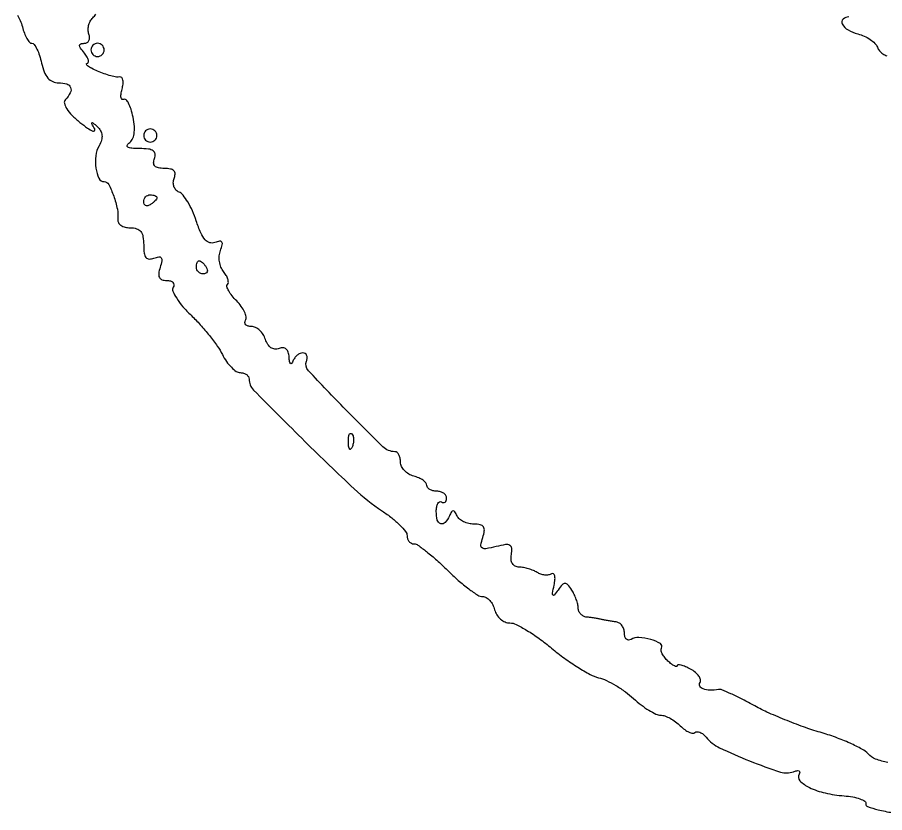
# Model space of a CAD drawing. Extents: x 254 to 922, y 86 to 1093.
# Drawn here: x 362.8 to 494.5, y 99.2 to 219.9 of the extents above; entities that cross this region are included whole.
import ezdxf

# ---------------------------------------------------------------- set-up
doc = ezdxf.new("R2010")
doc.units = 0

msp = doc.modelspace()

# ---------------------------------------------------------------- linework, layer by layer
for points in [[(362.822091, 220.265625, -0.050899), (363.267981, 219.456859, -0.039081), (363.589356, 218.5, 0.028712), (363.888994, 217.542601, 0.040458), (364.271065, 216.734375, 0.046275), (364.674403, 216.163326, 0.219256), (365.028953, 216, -0.244416), (365.384319, 215.815249, -0.039028), (365.796079, 215.11875, -0.03568), (366.188468, 214.149213, -0.024263), (366.5, 213, 0.038986), (366.908644, 211.650993, 0.084727), (367.464346, 210.726286, 0.11088), (368.18471, 210.190199, 0.105113), (369.079455, 210, -0.068561), (370.315711, 209.82968, -0.231973), (370.906255, 209.301511, -0.223404), (370.862281, 208.493612, -0.064319), (370.113405, 207.45, 0.254052), (369.968441, 206.890021, 0.081662), (370.320072, 206.074815, 0.054062), (371.117959, 205.084517, 0.026438), (372.325672, 204, 0.014148), (373.467483, 203.131002, 0.050633), (374.261922, 202.675, 0.319071), (374.533602, 202.729457, 0.330091), (374.565564, 203, -0.005557), (374.12023, 203.798116, -0.349279), (374.146385, 203.946714, -0.378207), (374.290587, 203.946907, -0.005844), (374.95692, 203.346375, -0.074908), (375.457134, 202.722806, -0.108139), (375.672767, 202.052162, -0.098333), (375.597553, 201.305439, -0.053497), (375.234387, 200.454342, 0.097667), (374.729194, 198.906521, 0.065149), (374.74667, 197.036074, 0.075118), (375.202099, 195.506619, 0.290651), (376, 195, -0.282171), (376.687827, 194.57825, -0.031506), (377.448931, 192.816133, -0.036517), (378.003598, 190.825381, -0.080169), (378.06465, 189.25, 0.167795), (378.166728, 188.773955, 0.111233), (378.557449, 188.367188, 0.086287), (379.185706, 188.092771, 0.059988), (379.956163, 188, -0.073108), (380.930326, 187.856796, -0.154713), (381.554004, 187.431116, -0.125852), (381.896367, 186.653027, -0.041054), (382, 185.393011, 0.029123), (382.072752, 184.145031, 0.137384), (382.34251, 183.48787, 0.229963), (382.825037, 183.25111, 0.092889), (383.565391, 183.386719, -0.050077), (384.310194, 183.589915, -0.294905), (384.664488, 183.43707, -0.200747), (384.754527, 182.978129, -0.026214), (384.498003, 181.993708, 0.042666), (384.287015, 181.059201, 0.150911), (384.385562, 180.459193, 0.198573), (384.779035, 180.11659, 0.081266), (385.491629, 180, -0.065793), (386.067349, 179.923914, -0.138283), (386.45165, 179.694795, -0.191215), (386.587389, 179.355429, -0.139951), (386.475899, 178.961004, 0.246647), (386.433853, 178.360767, 0.038985), (387.010463, 177.28398, 0.035635), (387.955608, 176.016687, 0.024146), (389.197415, 174.711004, -0.018913), (390.587019, 173.280196, -0.014986), (391.98085, 171.63542, -0.015241), (393.182723, 170.029746, -0.036146), (393.949513, 168.75, 0.035755), (394.578985, 167.69757, 0.042352), (395.32109, 166.807813, 0.047294), (396.061638, 166.188521, 0.151633), (396.66898, 166, -0.071637), (397.177629, 165.926748, -0.086842), (397.609013, 165.713391, -0.100371), (397.897408, 165.396381, -0.135341), (398, 165.024311, 0.197342), (398.681626, 163.364548, 0.002772), (406.480157, 155.558206, 0.007235), (413.938039, 148.385857, 0.041391), (418.243167, 144.984341, -0.021429), (419.676974, 143.941568, -0.027921), (420.888786, 142.862588, -0.02785), (421.768729, 141.882882, -0.169252), (421.993167, 141.25, 0.081633), (422.07432, 140.772574, 0.091615), (422.303208, 140.367188, 0.100076), (422.642192, 140.096084, 0.119337), (423.039031, 140, -0.154905), (423.640391, 139.809113, -0.013089), (424.959648, 138.825, -0.016394), (426.494975, 137.532146, -0.011936), (428.118238, 136, 0.014932), (429.760759, 134.468177, 0.019544), (431.35471, 133.175, 0.017419), (432.736908, 132.213724, 0.144198), (433.462576, 132, -0.135729), (434.00023, 131.85131, -0.072855), (434.537275, 131.4125, -0.063834), (434.992645, 130.764801, -0.057439), (435.289749, 130, 0.077964), (435.623201, 129.235701, 0.07226), (436.181785, 128.5875, 0.075825), (436.872845, 128.150483, 0.1035), (437.592024, 128, -0.116101), (438.552565, 127.773912, -0.0204), (440.189408, 126.873039, -0.021152), (442.05768, 125.632329, -0.017615), (443.935643, 124.163537, 0.017485), (445.872318, 122.648016, 0.017311), (447.916489, 121.266211, 0.017457), (449.785896, 120.183687, 0.061793), (451.077937, 119.68767, -0.050399), (452.259596, 119.264568, -0.023369), (453.698659, 118.494627, -0.022869), (455.147805, 117.537432, -0.029494), (456.379459, 116.524133, 0.022995), (457.523233, 115.557953, 0.025924), (458.707499, 114.741464, 0.026446), (459.774739, 114.15996, 0.111968), (460.480093, 114, -0.087595), (461.12255, 113.886578, -0.036503), (461.92823, 113.524405, -0.034689), (462.755025, 113.000521, -0.037834), (463.47619, 112.380952, 0.035463), (464.140326, 111.804891, 0.053803), (464.796922, 111.414779, 0.070313), (465.350811, 111.250574, 0.237629), (465.698742, 111.365409, -0.20237), (466.01355, 111.493361, -0.097391), (466.447762, 111.401962, -0.071845), (466.936135, 111.105836, -0.047653), (467.401123, 110.642373, 0.108007), (469.440153, 109.047387, 0.018268), (473.99798, 107.055031, 0.015346), (478.694612, 105.367845, 0.17181), (480.649233, 105.418892, -0.04069), (481.171933, 105.572072, -0.15465), (481.506215, 105.537473, -0.315894), (481.622313, 105.347621, -0.123237), (481.52393, 105.038719, 0.346169), (481.636935, 104.042404, 0.085807), (483.068515, 103.020071, 0.056537), (485.460763, 102.184606, 0.037523), (488.339256, 101.755357, -0.026431), (489.665221, 101.587567, -0.043397), (490.756132, 101.29097, -0.055435), (491.493738, 100.922799, -0.300073), (491.665006, 100.533051, 0.369166), (491.911631, 100.120003, 0.019056), (493.517976, 99.645682, 0.022749), (495.645925, 99.206514, 0.013649)], [(494.985771, 106.801758, -0.042676), (493.134349, 107.341682, -0.11333), (492, 108.109031, 0.081034), (491.060227, 108.836494, 0.018241), (489.242643, 109.738242, 0.01845), (487.042548, 110.635328, 0.016949), (484.719636, 111.395793, -0.015523), (482.183183, 112.218168, -0.010403), (479.334885, 113.307795, -0.010482), (476.617313, 114.479723, -0.020273), (474.505675, 115.548775, 0.00909), (472.750078, 116.487467, 0.012655), (471.143548, 117.258606, 0.009119), (469.788826, 117.837731, 0.138418), (469.286039, 117.893592, -0.04239), (467.95586, 117.787338, -0.088657), (466.937902, 117.974543, -0.181532), (466.452499, 118.398452, -0.267988), (466.468991, 118.949827, 0.202545), (466.538079, 119.395213, 0.092842), (466.28785, 119.939465, 0.0693), (465.761187, 120.499748, 0.046669), (465.028008, 120.98501, 0.020852), (464.249751, 121.360662, 0.040343), (463.595727, 121.582752, 0.06118), (463.143877, 121.639304, 0.414887), (463, 121.495757, -0.435809), (462.882671, 121.386713, -0.100424), (462.590207, 121.468708, -0.047202), (462.140999, 121.755276, -0.020976), (461.60496, 122.210573, -0.038542), (461.101075, 122.753985, -0.051612), (460.740022, 123.320395, -0.062405), (460.561221, 123.826316, -0.191924), (460.619481, 124.178004, 0.418962), (460.445101, 124.860689, 0.061796), (458.990047, 125.482378, 0.05257), (457.20082, 125.799294, 0.157236), (456.008949, 125.505531, -0.137467), (455.625843, 125.39522, -0.190959), (455.296379, 125.523099, -0.13996), (455.074003, 125.889851, -0.066838), (455, 126.440983, 0.077037), (454.905901, 127.0481, 0.081005), (454.632813, 127.586781, 0.088127), (454.227172, 127.975534, 0.117306), (453.75, 128.152314, -0.007148), (453.198485, 128.227533, -0.004868), (452.573438, 128.328135, -0.004906), (451.972185, 128.437005, -0.009836), (451.5, 128.536965, 0.012489), (451.02778, 128.634316, 0.006254), (450.426562, 128.734936, 0.006205), (449.801517, 128.823595, 0.009119), (449.25, 128.88465, -0.095579), (448.771568, 129.023572, -0.087782), (448.362689, 129.333304, -0.087934), (448.085438, 129.763983, -0.096373), (447.984687, 130.25, 0.057752), (447.909542, 130.835592, 0.026448), (447.684621, 131.573438, 0.025767), (447.362786, 132.334025, 0.032283), (446.984687, 133, 0.027361), (446.387539, 133.809428, 0.223745), (445.98299, 134, 0.214113), (445.566934, 133.813274, 0.025032), (444.913253, 133, -0.013146), (444.329975, 132.237921, -0.481111), (444.137803, 132.238999, -0.217784), (444.068034, 132.524755, -0.006595), (444.319995, 133.75138, 0.031607), (444.447204, 134.578576, 0.082457), (444.402165, 135.1768, 0.203002), (444.201747, 135.445843, 0.277716), (443.906741, 135.442363, -0.105349), (443.467837, 135.285302, -0.059165), (442.899168, 135.276467, -0.055155), (442.29548, 135.406943, -0.059147), (441.75, 135.664552, 0.04242), (441.162445, 135.966403, 0.025924), (440.426562, 136.225018, 0.025889), (439.665382, 136.40674, 0.041265), (439, 136.473569, -0.11431), (438.413992, 136.62024, -0.136848), (437.99715, 137.004608, -0.115119), (437.794104, 137.607869, -0.06656), (437.822935, 138.376714, 0.055877), (437.879384, 139.336139, 0.265646), (437.592906, 139.780956, 0.1622), (436.930467, 139.886316, 0.020511), (435.493145, 139.587635, -0.016371), (433.973377, 139.258675, -0.197728), (433.400348, 139.380807, -0.294191), (433.210514, 139.83214, -0.033322), (433.487597, 140.960922, 0.041982), (433.71911, 141.979862, 0.181924), (433.585856, 142.574614, 0.199008), (433.104838, 142.901999, 0.051222), (432.150721, 143, -0.057759), (431.348568, 143.092974, -0.055635), (430.578128, 143.367188, -0.060278), (429.95225, 143.771457, -0.11051), (429.583333, 144.25, 0.029131), (429.255505, 144.85747, 0.260055), (429, 145, 0.260055), (428.744495, 144.85747, 0.029131), (428.416667, 144.25, -0.071689), (427.756824, 143.242338, -0.302754), (427.093533, 143.06593, -0.256547), (426.584636, 143.622693, -0.059633), (426.428571, 144.926581, -0.039538), (426.484398, 145.631456, -0.085489), (426.659375, 146.144585, -0.161426), (426.917433, 146.385718, -0.251349), (427.214286, 146.367564, 0.113888), (427.513357, 146.266201, 0.184664), (427.769196, 146.335697, 0.15729), (427.941231, 146.572481, 0.079239), (428, 146.940983, 0.140337), (427.884374, 147.344827, 0.099915), (427.559375, 147.688914, 0.085131), (427.073318, 147.920655, 0.06887), (426.5, 148, -0.056959), (425.926261, 148.065572, -0.076307), (425.440625, 148.25949, -0.095369), (425.115096, 148.54638, -0.166062), (425, 148.883369, 0.181596), (424.858742, 149.259476, 0.059916), (424.4125, 149.660882, 0.050447), (423.765484, 150.024544, 0.038887), (423, 150.289749, -0.070024), (422.235545, 150.608997, -0.069688), (421.5875, 151.127252, -0.075597), (421.150168, 151.758114, -0.114309), (421, 152.40638, 0.051685), (420.936801, 153.016132, 0.071597), (420.748828, 153.531874, 0.091613), (420.471298, 153.87848, 0.180138), (420.144947, 154, -0.195431), (418.330125, 154.737514, -0.00634), (412.648186, 160.411254, -0.005224), (407.021819, 166.295569, -0.281011), (406.719937, 167.75, 0.072535), (406.816023, 168.227878, 0.11812), (406.74169, 168.632813, 0.148528), (406.511178, 168.900132, 0.142018), (406.166667, 169, 0.10892), (405.746751, 168.907427, 0.064924), (405.312253, 168.632813, 0.060277), (404.929692, 168.227952, 0.063372), (404.662281, 167.75, -0.071474), (404.459979, 167.401725, -0.454732), (404.280178, 167.393034, -0.159078), (404.138444, 167.686433, -0.023008), (404.078947, 168.356989, 0.06091), (403.95322, 169.115993, 0.14591), (403.645702, 169.589898, 0.174595), (403.171093, 169.768388, 0.095392), (402.551192, 169.658018, -0.117227), (401.918337, 169.573336, -0.123766), (401.329127, 169.786179, -0.103919), (400.836148, 170.293791, -0.064175), (400.483804, 171.051029, 0.064831), (400.135918, 171.796139, 0.064792), (399.608766, 172.42749, 0.070809), (398.990054, 172.854706, 0.116253), (398.373595, 173, -0.066685), (397.846183, 173.070655, -0.139717), (397.495058, 173.283036, -0.191), (397.372395, 173.597679, -0.137824), (397.477458, 173.963525, 0.189937), (397.568831, 174.47093, 0.059676), (397.324288, 175.217751, 0.049907), (396.823661, 176.061734, 0.037589), (396.119808, 176.880192, -0.027081), (395.41198, 177.669149, -0.04266), (394.904657, 178.423854, -0.052445), (394.639797, 179.047227, -0.277397), (394.725834, 179.392501, 0.200888), (394.855373, 179.708628, 0.072684), (394.780068, 180.197904, 0.057588), (394.528113, 180.773073, 0.041223), (394.125248, 181.349086, -0.080848), (393.732688, 182.016966, -0.056169), (393.509112, 182.864867, -0.055464), (393.478158, 183.754525, -0.072721), (393.656356, 184.546861, 0.02814), (393.935653, 185.418346, 0.220088), (393.861589, 185.826771, 0.294551), (393.529301, 185.961513, 0.044716), (392.806483, 185.755982, -0.165519), (392.020591, 185.725833, -0.14365), (391.325889, 186.176097, -0.076635), (390.674011, 187.22187, -0.021419), (389.990034, 189.030197, 0.025117), (389.403211, 190.547666, 0.02981), (388.695348, 191.911254, 0.030917), (387.973417, 192.965948, 0.13642), (387.374019, 193.40997, -0.113985), (386.908065, 193.72425, -0.100322), (386.600782, 194.224954, -0.093838), (386.500095, 194.835919, -0.085863), (386.623848, 195.462146, 0.082798), (386.765822, 196.158278, 0.203763), (386.582755, 196.63585, 0.156528), (386.060196, 196.916045, 0.045443), (385.138374, 197, -0.04598), (384.228514, 197.083849, -0.151546), (383.701429, 197.361341, -0.20183), (383.510354, 197.830056, -0.089031), (383.638374, 198.5, 0.114614), (383.735838, 199.20087, 0.227414), (383.455267, 199.671838, 0.120079), (382.720588, 199.937757, 0.025733), (381.356989, 200.015313, -0.01812), (380.183782, 200.064141, -0.099104), (379.576024, 200.235878, -0.395669), (379.480436, 200.502449, -0.150099), (379.761745, 200.831588, 0.134381), (380.262665, 201.38238, 0.078623), (380.539924, 202.236364, 0.058494), (380.585861, 203.379808, 0.030182), (380.389991, 204.800045, 0.025441), (380.090814, 205.980249, 0.04686), (379.711993, 206.894574, 0.070116), (379.318231, 207.438684, 0.353153), (378.971505, 207.482389, -0.304012), (378.727209, 207.491357, -0.198683), (378.57412, 207.740169, -0.075427), (378.569323, 208.288178, -0.028498), (378.721028, 209.04121, 0.036463), (378.863434, 209.811176, 0.073613), (378.840681, 210.426364, 0.132338), (378.665712, 210.791298, 0.277648), (378.377769, 210.886375, -0.100622), (377.885685, 210.875468, -0.020087), (377.02347, 211.066988, -0.020498), (376.021494, 211.376645, -0.017846), (375, 211.780399, -0.013851), (374.096536, 212.205513, -0.03756), (373.490656, 212.570829, -0.129252), (373.295228, 212.80472, -0.5261), (373.372445, 212.936614, 0.277229), (373.592669, 213.09165, 0.164046), (373.622923, 213.422005, 0.079775), (373.416634, 213.91949, 0.035122), (373, 214.5, -0.017761), (372.398065, 215.280073, -0.154048), (372.263438, 215.691839, -0.338971), (372.43802, 215.924699, -0.068567), (372.984544, 216, 0.125887), (373.410559, 216.108987, 0.151025), (373.697484, 216.40483, 0.129037), (373.794435, 216.851678, 0.081028), (373.685134, 217.378145, -0.087391), (373.566408, 217.988667, -0.062739), (373.641183, 218.681005, -0.061633), (373.888627, 219.346437, -0.07672), (374.278145, 219.878145, 0.040584), (374.740527, 220.422365, 0.292887)], [(489.059017, 220, 0.190322), (488.191053, 219.657199, 0.33908), (488.071731, 218.93919, 0.139542), (488.945, 218.032166, 0.070405), (490.427642, 217.428805, -0.044655), (491.396454, 217.091373, -0.043243), (492.301076, 216.584372, -0.046522), (493.015934, 215.994079, -0.105682), (493.396258, 215.409753, 0.083455), (493.714145, 214.870834, 0.066002), (494.214812, 214.414115, 0.06629), (494.814678, 214.105372, 0.085946)]]:
    msp.add_lwpolyline(points, format="xyb")
for points in [[(374, 215, 0.099038), (374.076342, 214.618362, 0.097945), (374.29375, 214.29375, 0.097945), (374.618362, 214.076342, 0.099038), (375, 214, 0.099038), (375.381638, 214.076342, 0.097945), (375.70625, 214.29375, 0.097945), (375.923658, 214.618362, 0.099038), (376, 215, 0.099038), (375.923658, 215.381638, 0.097945), (375.70625, 215.70625, 0.097945), (375.381638, 215.923658, 0.099038), (375, 216, 0.099038), (374.618362, 215.923658, 0.097945), (374.29375, 215.70625, 0.097945), (374.076342, 215.381638, 0.099038)], [(382, 202, 0.099038), (382.076342, 201.618362, 0.097945), (382.29375, 201.29375, 0.097945), (382.618362, 201.076342, 0.099038), (383, 201, 0.099038), (383.381638, 201.076342, 0.097945), (383.70625, 201.29375, 0.097945), (383.923658, 201.618362, 0.099038), (384, 202, 0.099038), (383.923658, 202.381638, 0.097945), (383.70625, 202.70625, 0.097945), (383.381638, 202.923658, 0.099038), (383, 203, 0.099038), (382.618362, 202.923658, 0.097945), (382.29375, 202.70625, 0.097945), (382.076342, 202.381638, 0.099038)], [(384, 192.559017, -0.151918), (383.934461, 192.34829, -0.038439), (383.70625, 192.066025, -0.035638), (383.382774, 191.768994, -0.029505), (383, 191.5, -0.082592), (382.6179, 191.343488, -0.161196), (382.29375, 191.3746, -0.182303), (382.078288, 191.586039, -0.108972), (382, 191.940983, -0.093332), (382.076123, 192.345238, -0.09642), (382.29375, 192.688914, -0.099167), (382.618444, 192.918938, -0.105053), (383, 193, -0.042167), (383.382849, 192.967655, -0.061769), (383.70625, 192.870461, -0.081139), (383.92554, 192.727648, -0.210953)], [(391.5, 182, -0.082592), (391.656512, 181.6179, -0.161196), (391.6254, 181.29375, -0.182303), (391.413961, 181.078288, -0.108972), (391.059017, 181, -0.093332), (390.654762, 181.076123, -0.09642), (390.311086, 181.29375, -0.099167), (390.081062, 181.618444, -0.105053), (390, 182, -0.042167), (390.032345, 182.382849, -0.061769), (390.129539, 182.70625, -0.081139), (390.272352, 182.92554, -0.210953), (390.440983, 183, -0.151918), (390.65171, 182.934461, -0.038439), (390.933975, 182.70625, -0.035638), (391.231006, 182.382774, -0.029505)], [(413.683114, 154.8125, -0.054073), (413.461564, 154.395823, -0.470617), (413.279315, 154.37858, -0.168741), (413.137993, 154.670344, -0.018894), (413.078947, 155.416667, -0.028489), (413.089945, 156.112848, -0.077125), (413.200665, 156.592839, -0.208169), (413.385309, 156.77538, -0.296942), (413.604167, 156.729167, -0.126455), (413.797407, 156.402231, -0.060344), (413.876576, 155.916927, -0.05415), (413.839148, 155.359369, -0.051402)]]:
    msp.add_lwpolyline(points, format="xyb", close=True)

doc.saveas('drawing.dxf')
